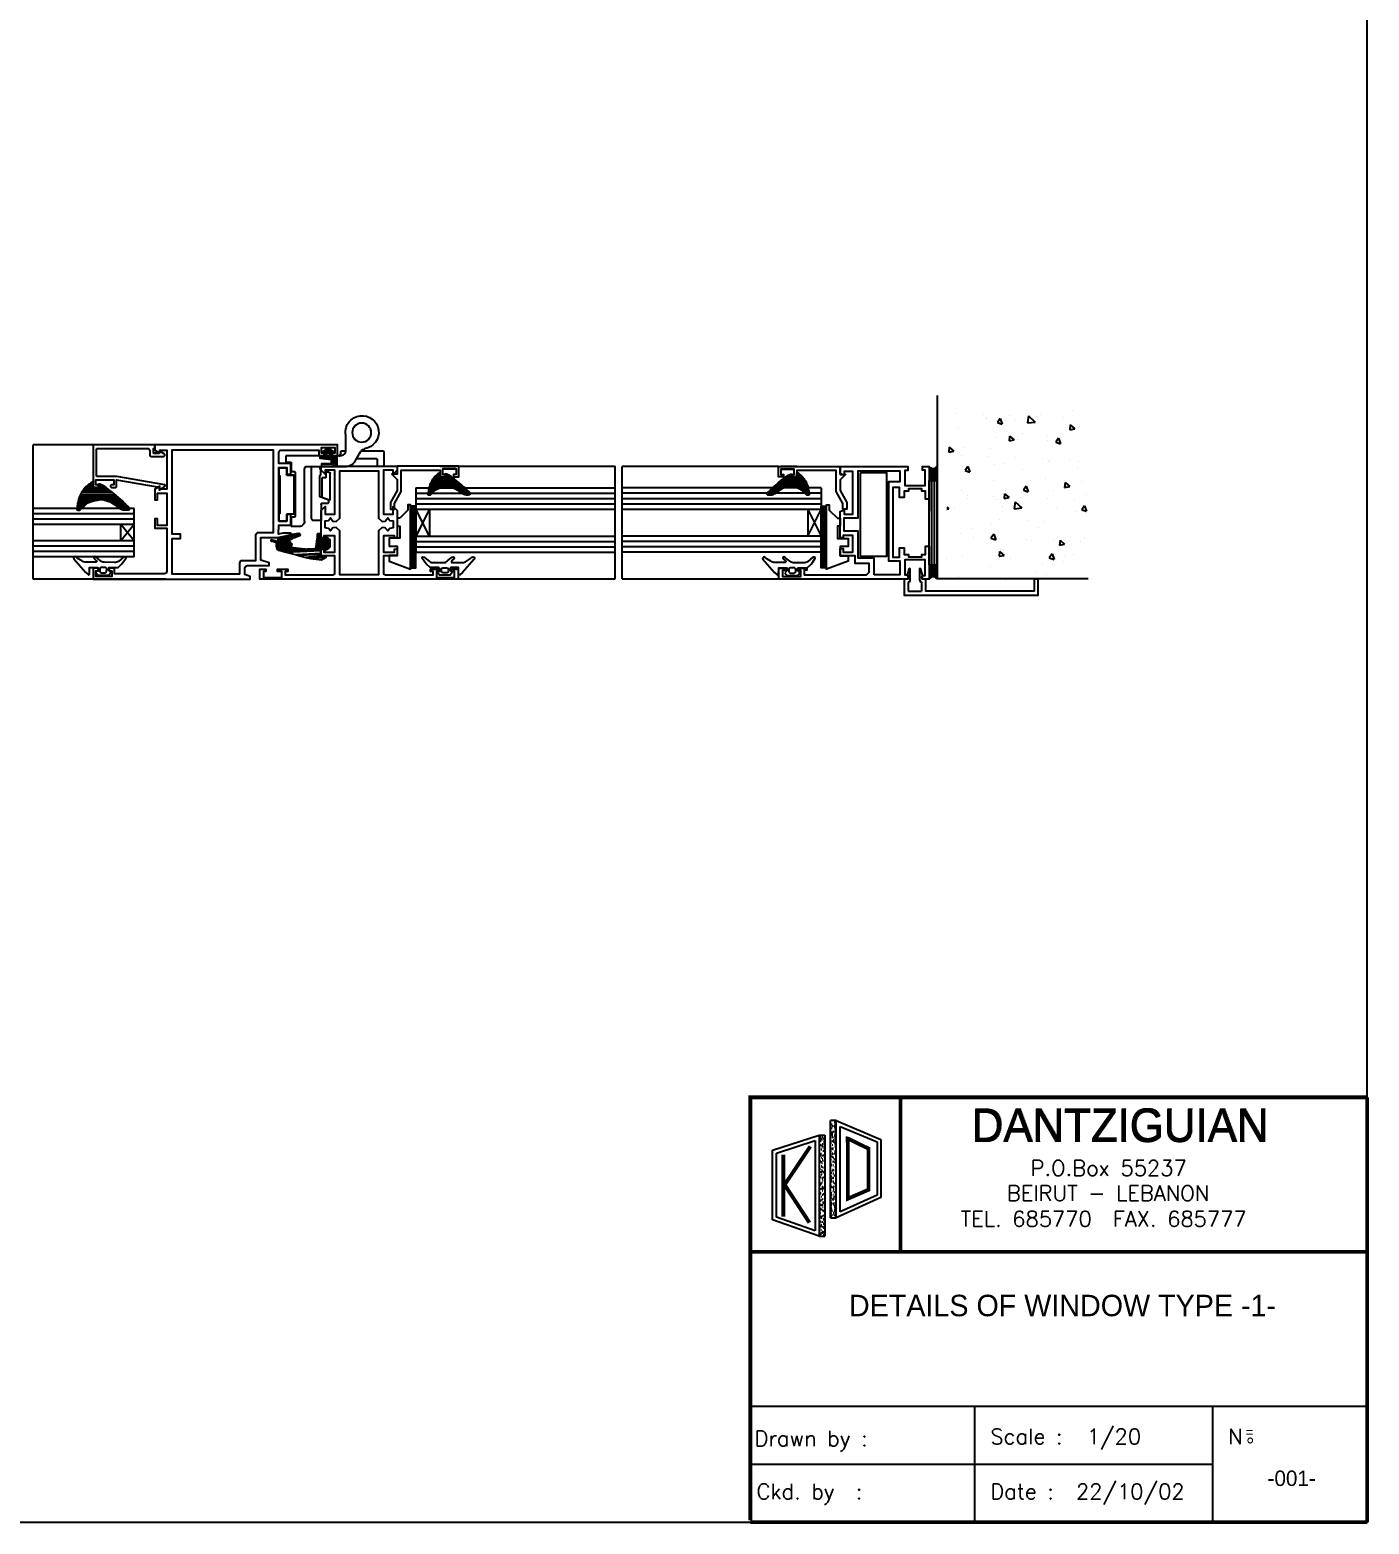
# Model space of a CAD drawing. Header units: millimetres. Extents: x 128.98 to 130.52, y 96.54 to 97.67.
# Drawn here: x 130.018 to 130.517, y 96.54 to 97.097 of the extents above; entities that cross this region are included whole.
import ezdxf
from ezdxf.enums import TextEntityAlignment as Align

# ---------------------------------------------------------------- set-up
doc = ezdxf.new("R2010")
doc.units = ezdxf.units.MM
doc.linetypes.add('CENTER', pattern=[2, 1.25, -0.25, 0.25, -0.25])
for name, color, linetype in [('ACCES', 1, 'Continuous'), ('JOINT', 3, 'Continuous'), ('PARC', 8, 'Continuous'), ('PROFIL', 7, 'Continuous')]:
    doc.layers.add(name, color=color, linetype=linetype)
doc.styles.add('2', font='SCRIPTC.SHX', dxfattribs={"height": 0.2})
doc.styles.add('ROMANS', font='romans')
doc.styles.add('TECHNICLIGHT', font='tel_____.pfb')

# ---------------------------------------------------------------- blocks, each defined once
blk = doc.blocks.new('8081A000')
at = {"layer": 'PROFIL'}
for points in [[(-408.75, 452.91), (-371.75, 452.91), (-371.75, 449.22), (-374.01, 449.22), (-373.96, 450.09), (-373.12, 450.09), (-373.12, 452.32), (-379.93, 452.32), (-379.93, 450.07), (-378.27, 450.07), (-378.27, 449.22), (-382.14, 449.22), (-382.14, 450.07), (-381.13, 450.07), (-381.13, 451.38), (-398.9, 451.38), (-399.64, 450.93), (-399.64, 444.23), (-394.55, 444.23), (-394.55, 441.7), (-395.55, 441.74), (-395.55, 442.87), (-399.64, 442.87), (-399.64, 436.74), (-395.55, 436.74), (-395.55, 437.59), (-394.55, 437.59), (-394.55, 427.35), (-396.05, 425.85), (-396.05, 428.73), (-399.64, 428.73), (-399.64, 412.35), (-396.05, 412.35), (-396.05, 413.85), (-394.55, 412.35), (-394.55, 410.85), (-408.75, 410.85), (-422.95, 410.85), (-422.95, 412.35), (-421.45, 413.85), (-421.45, 412.35), (-417.86, 412.35), (-417.86, 428.73), (-421.45, 428.73), (-421.45, 425.85), (-422.95, 427.35), (-422.95, 437.59), (-421.95, 437.59), (-421.95, 436.74), (-417.86, 436.74), (-417.86, 442.87), (-421.95, 442.87), (-421.95, 441.74), (-422.95, 441.7), (-422.95, 444.23), (-417.86, 444.23), (-417.86, 450.93), (-418.6, 451.38), (-436.37, 451.38), (-436.37, 450.07), (-435.36, 450.07), (-435.36, 449.22), (-439.23, 449.22), (-439.23, 450.07), (-437.57, 450.07), (-437.57, 452.32), (-444.38, 452.32), (-444.38, 450.09), (-443.54, 450.09), (-443.49, 449.22), (-445.75, 449.22), (-445.75, 452.91)], [(-408.75, 451.38), (-401.51, 451.38), (-401.51, 434.93), (-400.17, 433.71), (-398.99, 433.79), (-398.09, 434.99), (-397.32, 434.02), (-396.08, 433.87), (-396.08, 431.26), (-397.32, 431.11), (-398.09, 430.14), (-398.99, 431.34), (-400.17, 431.42), (-401.51, 430.2), (-401.51, 412.56), (-408.75, 412.56), (-415.99, 412.56), (-415.99, 430.2), (-417.33, 431.42), (-418.51, 431.34), (-419.41, 430.14), (-420.18, 431.11), (-421.42, 431.26), (-421.42, 433.87), (-420.18, 434.02), (-419.41, 434.99), (-418.51, 433.79), (-417.33, 433.71), (-415.99, 434.93), (-415.99, 451.38)]]:
    blk.add_lwpolyline(points, close=True, dxfattribs=at)
blk = doc.blocks.new('3043A000')
at = {"layer": 'ACCES', "color": 1}
for p, q in [((-0.94, 1.15), (-0.94, 4.65)), ((0.06, 1.15), (-0.94, 1.15)), ((0.56, -15.35), (0.56, 0.65)), ((4.06, 2.65), (4.06, -16.75)), ((10.47, -6.23), (13.64, -5.11)), ((13.64, -5.11), (13.64, -15.14)), ((10.47, -13.44), (10.47, -6.23)), ((0, -14.5), (-2.4, -14.5)), ((-0.94, -19.35), (-0.94, -15.85)), ((-0.94, -15.85), (0.06, -15.85)), ((11.67, -13.44), (10.47, -13.44)), ((-2.94, -21.66), (-2.94, -19.35)), ((-2.94, -19.35), (-0.94, -19.35)), ((16.85, -21.66), (-2.94, -21.66)), ((5.06, -17.76), (19.7, -17.76)), ((16.85, -21.66), (17.35, -21.66)), ((22.76, -19.51), (24.54, -22.6)), ((19.36, -29.79), (19.36, -23.75))]:
    blk.add_line(p, q, dxfattribs=at)
at = {"layer": 'ACCES', "color": 1, "linetype": 'Continuous'}
blk.add_line((13.17, -5.12), (10.07, -6.23), dxfattribs=at)
at = {"layer": 'ACCES', "color": 1}
blk.add_lwpolyline([(-5.4, 2.75), (-5.4, 0), (-5.1, -0.3), (-5.1, -14.17), (-5.4, -14.5), (-5.4, -17.25), (-2.7, -17.25, -0.000029), (-2.7, -14.8, -0.198894), (-2.61, -14.59, -0.198672), (-2.4, -14.5), (0, -14.5), (0, 0), (-2.4, 0, -0.199128), (-2.61, 0.09, -0.198811), (-2.7, 0.3), (-2.7, 2.75)], format="xyb", close=True, dxfattribs=at)
for points in [[(10.2, -3.56, 0.000007), (10.2, 2.44), (7.59, 2.44, 0.198896), (6.88, 2.15, 0.198944), (6.59, 1.44), (6.59, -17.76)], [(10.2, -3.56, 0.198922), (10.34, -3.91, 0.198905), (10.7, -4.06), (12.66, -4.06, -0.416133), (13.17, -4.56), (13.17, -5.12), (10.07, -6.23, 0.343191), (9.7, -6.72), (9.7, -14.06, 0.43805), (10.15, -14.56), (10.15, -16.5, 0.496105), (10.13, -17.76)], [(16.85, -21.66, -0.284244), (17.6, -23.06, 0.414217), (18.1, -23.56), (19.36, -23.56)], [(23.48, -20.76), (30.65, -20.76, 0.198898), (31.01, -20.61, 0.198869), (31.15, -20.26, 0.000104), (31.15, -17.74, -4.00668)], [(25.23, -23.56), (33.1, -23.56, 0.199013), (33.46, -23.41, 0.198654), (33.6, -23.06, 0.000303), (33.6, -17.74, -1.032832)]]:
    blk.add_lwpolyline(points, format="xyb", dxfattribs=at)
blk.add_lwpolyline([(13.14, -15.64), (11.97, -15.64), (11.97, -13.74)], dxfattribs=at)
blk.add_circle((25.37, -30.34), 3.55, dxfattribs=at)
for centre, radius, start, end in [((1.73, -141169.22), 141173.87, 89.9998663, 90.0010839), ((0.06, 0.65), 0.5, 45.0023, 90), ((0.06, 0.65), 0.5, 359.9975, 45.0023), ((2.06, 2.65), 2, 44.9999, 89.9999), ((2.06, 2.65), 2, 0, 44.9999), ((-2.4, -14.8), 0.299, 134.947, 171.1131), ((-2.4, -14.8), 0.3, 89.9978, 135.0019), ((0.06, -15.35), 0.5, 269.8726, 0), ((0.06, -15.35), 0.5, 270.0005, 315.0005), ((11.67, -13.74), 0.3, 359.9853, 90.0319), ((13.14, -15.14), 0.5, 269.9969, 359.9901), ((5.03, -16.78), 0.976, 178.1625, 271.4239), ((17.35, -23.67), 2.01, 45.1572, 89.9913), ((17.37, -23.65), 1.99, 357.2158, 45.1572), ((19.73, -21.26), 3.5, 29.9164, 90.3809), ((25.52, -30.49), 6.2, 173.5486, 81.6524), ((27.75, -21.04), 3.57, 205.8692, 248.0369)]:
    blk.add_arc(centre, radius, start, end, dxfattribs=at)
blk = doc.blocks.new('2343000')
at = {"color": 3, "linetype": 'Continuous', "const_width": 0.5}
blk.add_lwpolyline([(0, 0), (0, 0)], dxfattribs=at)
at = {"layer": 'JOINT', "color": 3, "linetype": 'Continuous'}
blk.add_3dface([(6.13, 5.7), (4.63, 5.7), (4.63, 7.2), (6.13, 7.2)], dxfattribs=at)
mesh = blk.add_polyface(dxfattribs=at)
corners = [(7.89, 1.82), (3.26, 1.82), (7.89, 1.84), (3.26, 1.84), (2.42, 1.84), (2.03, 1.84), (7.89, 2.82), (3.26, 2.82), (2.7, 2.82), (2.03, 2.82), (3.26, 2.83), (2.7, 2.83), (2.03, 2.83), (4.26, 2.83), (3.26, 3.54), (2.91, 3.54), (2.03, 3.54), (4.26, 3.54), (2.03, 4.35), (4.26, 4.35), (2.03, 4.94), (8.48, 4.94), (2.03, 5.7), (3.95, 5.7), (6.8, 5.7), (8.48, 5.7), (3.95, 6.7), (6.8, 6.7), (3.4, 7.13), (7.36, 7.13), (3.4, 7.41), (7.36, 7.41), (4.23, 8), (6.53, 8)]
mesh.append_faces([[corners[k] for k in face] for face in [(21, 20, 22, 25), (31, 30, 32, 33)]], dxfattribs={"vtx0": -1, "color": 3})
mesh.append_faces([[corners[k] for k in face] for face in [(2, 3, 7, 6), (6, 7, 10, 13), (8, 9, 12, 11), (13, 10, 14, 17), (11, 12, 16, 15), (17, 16, 18, 19), (19, 18, 20, 21), (24, 23, 26, 27), (27, 26, 28, 29), (29, 28, 30, 31)]], dxfattribs={"vtx0": -1, "vtx2": -1, "color": 3})
mesh.append_faces([[corners[k] for k in face] for face in [(14, 15)]], dxfattribs={"vtx1": -1, "color": 3})
mesh.append_faces([[corners[k] for k in face] for face in [(0, 1, 3, 2), (4, 5, 9, 8)]], dxfattribs={"vtx2": -1, "color": 3})
blk = doc.blocks.new('2902000')
at = {"layer": 'JOINT', "color": 3, "linetype": 'Continuous'}
blk.add_3dface([(1.73, -3.49), (1.73, -1.59), (4.23, -1.59), (4.23, -3.49)], dxfattribs=at)
mesh = blk.add_polyface(dxfattribs=at)
corners = [(2.25, 3.71), (-1.91, 3.16), (3.93, 2.61), (-2.98, 2.88), (3.74, 2.33), (-3.43, 2.76), (1.47, 2.21), (-6.31, 2), (1.28, 1.44), (-7.03, 1.81), (1.98, 1.26), (-10.98, 0.77), (1.98, 0.21), (3.51, 0.21), (3.76, 0.21), (-13.18, 0.19), (1.98, -0.55), (3.09, -0.55), (4.47, -0.37), (-13.52, 0.1), (4.58, -0.46), (-0.01, 0.1), (-13.89, 0), (4.7, -0.56), (0, 0), (-0.91, 0), (-14.21, -0.19), (4.93, -0.75), (0.02, -0.19), (-2.61, -0.19), (5.43, -1.15), (0.07, -0.59), (-6.29, -0.59), (-14.44, -0.59), (5.43, -1.15), (0.07, -0.59), (-6.29, -0.59), (-14.44, -0.59), (5.43, -1.47), (0.11, -0.91), (-9.12, -0.91), (-14.56, -0.91), (5.43, -1.53), (0.12, -0.97), (-9.1, -0.97), (-14.59, -0.97), (5.43, -1.95), (0.17, -1.39), (-8.97, -1.39), (-14.65, -1.39), (5.43, -2.46), (0.23, -1.91), (-8.81, -1.91), (-14.65, -1.91), (5.43, -2.71), (0.26, -2.15), (-8.74, -2.15), (-14.6, -2.15), (5.43, -2.84), (0.28, -2.28), (-8.85, -2.28), (-14.57, -2.28), (5.43, -3.3), (0.34, -2.74), (-9.2, -2.74), (-14.65, -2.74), (5.43, -3.62), (0.38, -3.06), (-9.36, -2.89), (-14.91, -2.9), (5.43, -3.67), (0.38, -3.12), (-9.4, -2.94), (-14.38, -2.94), (-14.98, -2.91), (5.43, -3.76), (0.39, -3.2), (-9.46, -3.02), (-14.37, -3.02), (-14.47, -3.02), (-15.23, -3.04), (5.09, -4.04), (0.43, -3.48), (-9.65, -3.3), (-14.33, -3.3), (-14.69, -3.26), (-15.56, -3.14), (5.05, -4.07), (0.43, -3.51), (-9.68, -3.33), (-14.32, -3.33), (-14.72, -3.29), (-15.83, -3.17), (4.98, -4.13), (0.44, -3.57), (-9.72, -3.39), (-14.3, -3.39), (-14.79, -3.35), (-16.49, -3.31), (4.76, -4.3), (0.46, -3.75), (-9.84, -3.57), (-14.23, -3.57), (-15.07, -3.44), (-16.63, -3.48), (4.76, -4.31), (0.46, -3.75), (-9.84, -3.57), (-14.23, -3.57), (-15.07, -3.44), (-16.63, -3.49), (4.68, -4.37), (0.47, -3.81), (-9.73, -3.63), (-14.2, -3.63), (-15.2, -3.48), (-16.62, -3.55), (4.61, -4.43), (0.48, -3.87), (-9.63, -3.69), (-14.18, -3.69), (-15.55, -3.54), (-16.61, -3.61), (4.56, -4.47), (3.09, -4.47), (1.98, -4.47), (0.48, -3.91), (-9.56, -3.73), (-14.16, -3.73), (-15.78, -3.58), (-16.6, -3.65), (4.39, -4.61), (3.2, -4.61), (1.98, -4.61), (0.5, -4.05), (-9.33, -3.87), (-14.08, -3.87), (-16.58, -3.79), (4.18, -4.78), (3.34, -4.78), (1.98, -4.78), (0.52, -4.22), (-9.05, -4.04), (-13.98, -4.04), (3.76, -5.12), (3.51, -5.12), (1.98, -5.12), (0.56, -4.56), (-8.47, -4.38), (-13.6, -4.38), (1.98, -5.23), (0.57, -4.67), (-8.29, -4.49), (-13.48, -4.49), (1.98, -5.31), (0.58, -4.75), (-8.16, -4.57), (-13.28, -4.57), (1.98, -5.46), (0.6, -4.9), (-7.74, -4.72), (-12.88, -4.72), (1.98, -5.67), (0.67, -5.67), (-7.16, -4.93), (-12.04, -4.93), (1.98, -5.78), (0.68, -5.78), (-6.85, -5.05), (-11.48, -5.05), (1.98, -6.01), (0.71, -6.01), (-6.25, -5.27), (-10.79, -5.27), (-5.76, -5.45), (-10.24, -5.45), (-5.64, -5.66), (-9.23, -5.66), (-5.71, -5.75), (-8.8, -5.75), (-5.9, -6.02), (-7.25, -6.02), (-6.22, -6.2)]
mesh.append_faces([[corners[k] for k in face] for face in [(139, 138, 144, 145), (167, 166, 170, 171)]], dxfattribs={"vtx0": -1, "color": 3})
mesh.append_faces([[corners[k] for k in face] for face in [(0, 0, 2, 1), (1, 2, 4, 3), (3, 4, 6, 5), (5, 6, 8, 7), (7, 8, 10, 9), (9, 10, 12, 11), (11, 12, 16, 15), (15, 18, 20, 19), (19, 21, 25, 22), (21, 20, 23, 24), (22, 25, 29, 26), (24, 23, 27, 28), (26, 29, 32, 33), (28, 27, 30, 31), (33, 32, 36, 37), (31, 30, 34, 35), (37, 36, 40, 41), (35, 34, 38, 39), (41, 40, 44, 45), (39, 38, 42, 43), (45, 44, 48, 49), (43, 42, 46, 47), (49, 48, 52, 53), (47, 46, 50, 51), (53, 52, 56, 57), (51, 50, 54, 55), (57, 56, 60, 61), (55, 54, 58, 59), (61, 60, 64, 65), (59, 58, 62, 63), (65, 64, 68, 69), (63, 62, 66, 67), (69, 68, 72, 74), (67, 66, 70, 71), (74, 73, 79, 80), (73, 72, 77, 78), (71, 70, 75, 76), (80, 79, 85, 86), (78, 77, 83, 84), (76, 75, 81, 82), (86, 85, 91, 92), (84, 83, 89, 90), (82, 81, 87, 88), (92, 91, 97, 98), (90, 89, 95, 96), (88, 87, 93, 94), (98, 97, 103, 104), (96, 95, 101, 102), (94, 93, 99, 100), (104, 103, 109, 110), (102, 101, 107, 108), (100, 99, 105, 106), (110, 109, 115, 116), (108, 107, 113, 114), (106, 105, 111, 112), (116, 115, 121, 122), (114, 113, 119, 120), (112, 111, 117, 118), (122, 121, 129, 130), (120, 119, 127, 128), (118, 117, 123, 126), (130, 129, 137, 137), (128, 127, 135, 136), (126, 125, 133, 134), (124, 123, 131, 132), (136, 135, 142, 143), (134, 133, 140, 141), (132, 131, 138, 139), (143, 142, 148, 149), (141, 140, 146, 147), (149, 148, 152, 153), (147, 146, 150, 151), (153, 152, 156, 157), (151, 150, 154, 155), (157, 156, 160, 161), (155, 154, 158, 159), (161, 160, 164, 165), (159, 158, 162, 163), (165, 164, 168, 169), (163, 162, 166, 167), (169, 168, 172, 173), (173, 172, 174, 175), (175, 174, 176, 177), (177, 176, 178, 179), (179, 178, 180, 181), (181, 180, 182, 182)]], dxfattribs={"vtx0": -1, "vtx2": -1, "color": 3})
mesh.append_faces([[corners[k] for k in face] for face in [(16, 17), (125, 124)]], dxfattribs={"vtx1": -1, "color": 3})
mesh.append_faces([[corners[k] for k in face] for face in [(13, 14, 18, 17)]], dxfattribs={"vtx2": -1, "color": 3})
mesh = blk.add_polyface(dxfattribs=at)
corners = [(-9.75, -0.87), (-9.34, -1.56), (-13.6, -1.56), (-9.1, -1.99), (-13.86, -1.99), (-9.08, -2.02), (-13.86, -2.02), (-9.33, -2.35), (-13.9, -2.35), (-9.84, -2.96), (-13.66, -2.96), (-13.42, -2.96), (-9.88, -3.02), (-13.65, -3.02), (-13.39, -3.02), (-10.27, -3.54), (-13.13, -3.54), (-12.78, -3.54), (-10.29, -3.56), (-13.12, -3.56), (-12.93, -3.56), (-12.75, -3.56), (-10.29, -3.59), (-13.1, -3.59), (-12.72, -3.59), (-10.29, -3.74), (-12.54, -3.74), (-9.95, -3.99), (-12.26, -3.99), (-9.88, -4.02), (-12.22, -4.02), (-11.83, -4.02), (-9.8, -4.06), (-12.17, -4.06), (-11.77, -4.06), (-9.05, -4.46), (-11.19, -4.46), (-10.83, -4.46), (-9.02, -4.48), (-11.17, -4.48), (-10.81, -4.48), (-8.41, -4.8), (-10.36, -4.8), (-8.08, -4.92), (-10.2, -4.92), (-9.82, -4.92), (-7.76, -5.03), (-10.04, -5.03), (-9.68, -5.03), (-7.15, -5.25), (-9.41, -5.25), (-8.98, -5.25), (-6.87, -5.35), (-9.28, -5.35), (-8.69, -5.35), (-6.79, -5.38), (-8.61, -5.38), (-8.09, -5.38), (-6.47, -5.49), (-8.28, -5.49), (-7.8, -5.49), (-6.44, -5.5), (-7.78, -5.5), (-6.36, -5.62), (-7.48, -5.62), (-6.38, -5.68), (-7.34, -5.68), (-7.14, -5.74), (-6.41, -5.74), (-6.85, -5.83), (-6.56, -5.83)]
mesh.append_faces([[corners[k] for k in face] for face in [(68, 67, 69, 70)]], dxfattribs={"vtx0": -1, "color": 3})
mesh.append_faces([[corners[k] for k in face] for face in [(0, 0, 2, 1), (1, 2, 4, 3), (3, 4, 6, 5), (5, 6, 8, 7), (7, 8, 10, 9), (9, 11, 14, 12), (11, 10, 13, 13), (12, 14, 16, 15), (15, 17, 21, 18), (17, 16, 19, 20), (18, 21, 24, 22), (20, 19, 23, 23), (22, 24, 26, 25), (25, 26, 28, 27), (27, 28, 30, 29), (29, 31, 34, 32), (31, 30, 33, 33), (32, 34, 36, 35), (35, 37, 40, 38), (37, 36, 39, 39), (38, 40, 42, 41), (41, 42, 44, 43), (43, 45, 48, 46), (45, 44, 47, 47), (46, 48, 50, 49), (49, 51, 54, 52), (51, 50, 53, 53), (52, 54, 56, 55), (55, 57, 60, 58), (57, 56, 59, 59), (58, 60, 62, 61), (61, 62, 64, 63), (63, 64, 66, 65), (65, 66, 67, 68)]], dxfattribs={"vtx0": -1, "vtx2": -1, "color": 3})
blk = doc.blocks.new('2891000')
at = {"layer": 'JOINT'}
for points in [[(-4.81, -0.97), (-4.06, 0), (0, 0), (0.74, -0.97), (0, -1.7), (0.02, -2.63, 0.437315), (0.24, -2.83), (3.49, -2.83), (4.95, -4.19), (5.45, -4.81), (6.5, -6.44), (6.28, -6.81), (5.62, -6.77), (3.64, -5.1, 0.220218), (2.2, -4.72), (-1.73, -4.73, 0.219129), (-3.01, -5.32), (-3.94, -6.06), (-4.82, -6.79, -0.941913), (-5.44, -6.13), (-4.62, -5.47, 0.575211), (-4.73, -4.76), (-8.53, -4.74, 0.163808), (-10.07, -5.25), (-11.61, -6.2), (-12.28, -6.75, -0.908296), (-13.01, -6.01), (-8.64, -1.03), (-7.66, -0.16, -0.490718), (-7.15, -0.26), (-7.11, -2.83), (-4.27, -2.83, 0.400714), (-4.06, -2.63), (-4.06, -1.7), (-4.81, -0.97)], [(-2.71, -0.87), (-1.39, -0.87, -0.351446), (-0.77, -1.37), (-0.75, -2.21, -0.374324), (-1.24, -2.79), (-2.71, -2.81, -0.372254), (-3.3, -2.31), (-3.31, -1.47, -0.421985), (-2.71, -0.87, -0.986857)]]:
    blk.add_lwpolyline(points, format="xyb", dxfattribs=at)
blk = doc.blocks.new('2896000')
at = {"layer": 'JOINT', "color": 3, "linetype": 'Continuous'}
mesh = blk.add_polyface(dxfattribs=at)
corners = [(20.43, 2.83), (19.81, 2.83), (20.76, 2.85), (19.78, 2.85), (2.87, 2.85), (20.77, 2.86), (19.77, 2.86), (2.89, 2.86), (2.82, 2.86), (20.79, 2.87), (19.76, 2.87), (3.13, 2.87), (2.19, 2.87), (20.8, 2.88), (19.75, 2.88), (3.21, 2.88), (1.51, 2.88), (20.83, 2.91), (19.72, 2.91), (3.64, 2.91), (1.47, 2.91), (20.93, 2.99), (19.63, 2.99), (3.89, 2.99), (1.37, 2.99), (20.92, 3.06), (19.56, 3.06), (4.07, 3.06), (1.29, 3.06), (20.91, 3.16), (19.45, 3.16), (4.39, 3.16), (1.3, 3.16), (20.9, 3.27), (19.33, 3.27), (4.58, 3.27), (1.31, 3.27), (20.85, 3.57), (19.01, 3.57), (5.1, 3.57), (1.34, 3.57), (20.85, 3.57), (19.01, 3.57), (5.11, 3.57), (1.34, 3.57), (20.79, 3.91), (18.64, 3.91), (5.58, 3.91), (1.48, 3.91), (20.79, 3.92), (18.64, 3.92), (5.59, 3.92), (1.49, 3.92), (20.75, 4.24), (18.29, 4.24), (6.04, 4.24), (1.86, 4.24), (20.74, 4.3), (18.22, 4.3), (6.13, 4.3), (1.93, 4.3), (20.69, 4.79), (17.7, 4.79), (6.81, 4.79), (2.46, 4.79), (20.62, 5.07), (17.41, 5.07), (7.2, 5.07), (2.75, 5.07), (20.61, 5.11), (17.34, 5.11), (7.26, 5.11), (2.8, 5.11), (20.49, 5.62), (16.52, 5.62), (8.14, 5.62), (3.35, 5.62), (20.49, 5.64), (16.49, 5.64), (8.16, 5.64), (3.36, 5.64), (20.45, 5.82), (15.96, 5.82), (8.48, 5.82), (3.56, 5.82), (20.36, 6.3), (14.57, 6.3), (9.74, 6.3), (4.08, 6.3), (20.34, 6.37), (14.19, 6.37), (9.93, 6.37), (4.16, 6.37), (20.3, 6.56), (13.23, 6.56), (10.66, 6.56), (4.36, 6.56), (20.29, 6.6), (13.07, 6.6), (10.78, 6.6), (4.4, 6.6), (20.28, 6.63), (12.67, 6.63), (10.92, 6.63), (4.44, 6.63), (20.26, 6.71), (11.87, 6.71), (4.52, 6.71), (19.99, 7.55), (5.42, 7.55), (19.74, 8.15), (6.07, 8.15), (19.63, 8.41), (6.4, 8.41), (19.12, 9.34), (7.57, 9.34), (18.59, 10.15), (8.59, 10.15), (18.42, 10.41), (8.94, 10.41), (12.85, 11.19), (15.07, 11.19), (17.74, 11.19), (9.96, 11.19), (12.85, 11.28), (15.07, 11.28), (17.67, 11.28), (10.08, 11.28), (12.85, 11.55), (15.07, 11.55), (17.4, 11.55), (10.43, 11.55), (12.85, 12), (15.07, 12), (16.95, 12), (11.24, 12), (12.85, 12.23), (15.07, 12.23), (16.68, 12.23), (11.66, 12.23), (12.85, 12.36), (15.07, 12.36), (16.54, 12.36), (12.1, 12.36), (12.85, 12.42), (15.07, 12.42), (16.45, 12.42), (12.31, 12.42), (15.07, 12.52), (16.31, 12.52), (12.85, 12.52), (15.07, 12.76), (15.99, 12.76), (15.07, 13.06), (15.53, 13.06), (15.1, 13.15), (15.39, 13.15), (15.16, 13.19), (15.32, 13.19), (15.23, 13.22)]
mesh.append_faces([[corners[k] for k in face] for face in [(2, 3, 6, 5), (4, 4, 8, 7), (5, 6, 10, 9), (7, 8, 12, 11), (9, 10, 14, 13), (11, 12, 16, 15), (13, 14, 18, 17), (15, 16, 20, 19), (17, 18, 22, 21), (19, 20, 24, 23), (21, 22, 26, 25), (23, 24, 28, 27), (25, 26, 30, 29), (27, 28, 32, 31), (29, 30, 34, 33), (31, 32, 36, 35), (33, 34, 38, 37), (35, 36, 40, 39), (37, 38, 42, 41), (39, 40, 44, 43), (41, 42, 46, 45), (43, 44, 48, 47), (45, 46, 50, 49), (47, 48, 52, 51), (49, 50, 54, 53), (51, 52, 56, 55), (53, 54, 58, 57), (55, 56, 60, 59), (57, 58, 62, 61), (59, 60, 64, 63), (61, 62, 66, 65), (63, 64, 68, 67), (65, 66, 70, 69), (67, 68, 72, 71), (69, 70, 74, 73), (71, 72, 76, 75), (73, 74, 78, 77), (75, 76, 80, 79), (77, 78, 82, 81), (79, 80, 84, 83), (81, 82, 86, 85), (83, 84, 88, 87), (85, 86, 90, 89), (87, 88, 92, 91), (89, 90, 94, 93), (91, 92, 96, 95), (93, 94, 98, 97), (95, 96, 100, 99), (97, 98, 102, 101), (99, 100, 104, 103), (101, 102, 106, 105), (103, 104, 107, 106), (105, 107, 109, 108), (108, 109, 111, 110), (110, 111, 113, 112), (112, 113, 115, 114), (114, 115, 117, 116), (116, 117, 119, 118), (118, 119, 123, 122), (122, 121, 125, 126), (120, 123, 127, 124), (126, 125, 129, 130), (124, 127, 131, 128), (130, 129, 133, 134), (128, 131, 135, 132), (134, 133, 137, 138), (132, 135, 139, 136), (138, 137, 141, 142), (136, 139, 143, 140), (142, 141, 145, 146), (140, 143, 147, 144), (146, 145, 148, 149), (144, 147, 150, 150), (149, 148, 151, 152), (152, 151, 153, 154), (154, 153, 155, 156), (156, 155, 157, 158), (158, 157, 159, 159)]], dxfattribs={"vtx0": -1, "vtx2": -1, "color": 3})
mesh.append_faces([[corners[k] for k in face] for face in [(121, 120)]], dxfattribs={"vtx1": -1, "color": 3})
mesh.append_faces([[corners[k] for k in face] for face in [(0, 1, 3, 2)]], dxfattribs={"vtx2": -1, "color": 3})
blk = doc.blocks.new('2273000')
at = {"layer": 'PARC'}
blk.add_lwpolyline([(8.94, 24.69), (6.84, 24.69), (8.94, 24.69), (8.94, 26.39), (8.44, 26.39), (8.44, 27.69), (31.15, 27.69), (31.44, 27.4), (31.44, 12.09), (31.15, 11.79), (29.55, 11.79), (29.27, 12.29), (29.55, 12.79), (30.44, 12.79), (30.44, 14.69), (23.74, 14.69), (23.74, 12.79), (24.63, 12.79), (24.92, 12.29), (24.63, 11.79), (23.04, 11.79), (22.74, 12.09), (22.74, 14.69), (6.84, 11.99), (6.86, 11), (6.67, 10.94), (5.06, 11.98), (4.57, 12.39), (4.7, 12.85), (22.64, 15.89), (29.85, 15.89), (30.14, 16.19), (30.14, 26.1), (29.85, 26.39), (10.83, 26.39), (10.24, 25.81), (10.24, 23.69), (9.95, 23.39), (5.02, 23.39), (4.7, 23.75), (4.75, 24.15), (5, 24.33), (6.44, 25.27), (6.84, 24.69)], dxfattribs=at)
blk = doc.blocks.new('8070000')
at = {"layer": 'PROFIL'}
for points in [[(44.7, -21), (44.7, -18.5), (41.7, -18.5), (41.7, -38.5), (44.7, -38.5), (44.7, -36), (46.2, -36), (46.2, -40), (41.7, -40), (41.7, -44, 0.414214), (42.7, -45), (56.7, -45), (56.7, -42.8), (58.7, -42.8), (58.7, -43.8), (57.7, -43.8), (57.7, -45.9), (62.7, -45.9), (62.7, -43.8), (61.7, -43.8), (61.7, -42.8), (63.7, -42.8), (63.7, -46.9), (-4.5, -46.9), (-4.5, -45), (-2.6, -43.9), (-2.6, -45), (0, -45), (0, -30.4), (-2.6, -30.4), (-2.6, -31.5), (-4.5, -30.4), (-4.5, -26.4), (-3.5, -26.4), (-3.5, -28.9), (0, -28.9), (0, -16.9), (-3.5, -16.9), (-3.5, -19.4), (-4.5, -19.4), (-4.5, -15.9), (0, -15.9), (0, 0.17, 0.414214), (-1, 1.17), (-19.5, 1.17), (-19.5, -1), (-21.5, -1), (-21.5, 0), (-20.5, 0), (-20.5, 2.1), (-26.5, 2.1), (-26.5, 0), (-25.5, 0), (-25.5, -1), (-27.5, -1), (-27.5, 3.1), (31.1, 3.1), (31.1, 2.1), (29.1, 1.38), (29.1, -0.93, 0.414214), (30.1, -1.93), (38.1, -1.93), (38.1, -2.93), (35.1, -3.88), (35.1, -12.38), (41.3, -12.38), (46.2, -13.33), (46.2, -14), (43.26, -14), (41.69, -13.62), (41.7, -17), (46.2, -17), (46.2, -21)], [(28.2, -3.83), (33.2, -3.83), (33.2, -13.28, 0.414214), (34.2, -14.28), (39.8, -14.28), (39.8, -45), (1.9, -45), (1.9, -13.73), (4.9, -13.73), (4.9, -11.83), (1.9, -11.83), (1.9, 1.17), (27.2, 1.17), (27.2, -2.83, 0.414214)]]:
    blk.add_lwpolyline(points, format="xyb", close=True, dxfattribs=at)
blk = doc.blocks.new('2647000')
at = {"layer": 'ACCES'}
for p, q in [((-40.82, 7.59), (-40.82, -15.41)), ((-40.32, 7.59), (-40.32, -15.41)), ((-39.82, 7.59), (-39.82, -15.41))]:
    blk.add_line(p, q, dxfattribs=at)
blk.add_lwpolyline([(-39.32, 7.59), (-41.32, 7.59), (-41.32, -15.41), (-39.32, -15.41)], dxfattribs=at)
blk.add_lwpolyline([(-35.32, -10.91), (-34.32, -10.91), (-34.32, -7.91), (-35.32, -7.91), (-35.32, -3.41), (-31.32, -3.41), (-31.32, -0.41), (-34.32, -0.41), (-34.32, 3.09), (-31.32, 3.09), (-31.32, 5.09), (-39.32, 8.09), (-39.32, -15.91), (-38.32, -15.91), (-38.32, -13.91)], close=True, dxfattribs=at)
blk = doc.blocks.new('2271000')
at = {"layer": 'PARC'}
blk.add_line((3.258, 0.859), (3.858, 0.859), dxfattribs=at)
blk.add_lwpolyline([(3.858, 0.959), (3.858, 1.163), (3.758, 1.163), (3.758, 1.249), (3.951, 1.249), (3.951, 0.859), (1.651, 0.859), (1.651, 1.159), (1.451, 1.159), (1.651, 1.359), (1.651, 1.759), (1.401, 2.209), (1.401, 2.459), (1.551, 2.459), (1.551, 2.248), (1.801, 1.798), (1.801, 1.009), (3.258, 1.009), (3.258, 1.249), (3.458, 1.249), (3.458, 1.163), (3.358, 1.163), (3.358, 0.959), (3.858, 0.959), (3.358, 0.959)], dxfattribs=at)
blk = doc.blocks.new('AR')
for p, q in [((-9.84, 20.2), (-9.84, 17.7)), ((-8.09, 20.2), (-9.84, 20.2)), ((-8.09, 20.2), (-8.09, 20.07)), ((-7.84, 19.82), (-5.64, 19.82)), ((-6.99, 20.39), (-5.65, 19.97)), ((-8.09, 17.7), (-9.84, 17.7)), ((-8.09, 17.7), (-8.09, 17.82)), ((-7.84, 18.07), (-5.64, 18.07)), ((-6.99, 17.51), (-5.65, 17.93))]:
    blk.add_line(p, q)
blk.add_lwpolyline([(-6.99, 20.39, -0.480341), (-7.59, 20.37), (-7.59, 20.95), (-10.59, 20.95), (-10.59, -4.05), (-7.59, -4.05), (-7.59, -3.3), (-9.84, -3.3), (-9.84, 16.95), (-7.59, 16.95), (-7.59, 17.53, -0.480341), (-6.99, 17.51)], format="xyb")
for centre, radius, start, end in [((-7.84, 20.07), 0.25, 180, 270), ((-5.69, 19.88), 0.1, 0, 71.5651), ((-5.64, 19.87), 0.05, 270, 0), ((-7.84, 17.82), 0.25, 90, 180), ((-5.69, 18.02), 0.1, 288.4349, 0), ((-5.64, 18.02), 0.05, 0, 90)]:
    blk.add_arc(centre, radius, start, end)
blk = doc.blocks.new('*X22')
at = {"color": 0}
for p, q in [((384.88, -1135.36), (384.88, -1135.36)), ((388.87, -1136.15), (390.97, -1135.34)), ((388.87, -1136.15), (390.36, -1137.15)), ((390.36, -1137.16), (390.97, -1135.34)), ((391.25, -1135.76), (391.25, -1135.76)), ((400.89, -1136.03), (400.89, -1136.03)), ((353.43, -1140.74), (353.43, -1140.74)), ((358.75, -1141.47), (360.2, -1139.74)), ((358.75, -1141.47), (360.54, -1141.62)), ((359.17, -1138.03), (359.17, -1138.03)), ((360.54, -1141.62), (360.2, -1139.74)), ((371.47, -1141.88), (371.47, -1141.88)), ((372.38, -1138.24), (372.38, -1138.24)), ((375.19, -1138.71), (375.19, -1138.71)), ((379.89, -1137.25), (379.89, -1137.25)), ((380.27, -1143.35), (381.72, -1141.63)), ((382.06, -1143.51), (381.71, -1141.63)), ((386.62, -1139.96), (386.62, -1139.96)), ((391.2, -1139.39), (391.2, -1139.39)), ((402.2, -1137.71), (402.2, -1137.71)), ((407.22, -1140.06), (407.22, -1140.06)), ((356.06, -1143.99), (356.06, -1143.99)), ((363.66, -1145.82), (365.76, -1145.02)), ((363.66, -1145.82), (365.16, -1146.83)), ((365.15, -1146.83), (365.76, -1145.02)), ((380.27, -1143.35), (382.06, -1143.51)), ((383.36, -1147.59), (383.36, -1147.59)), ((389.88, -1146.57), (389.88, -1146.57)), ((401.79, -1145.23), (403.23, -1143.51)), ((401.79, -1145.23), (403.58, -1145.39)), ((401.84, -1147.7), (401.84, -1147.7)), ((402.3, -1145.1), (402.3, -1145.1)), ((403.58, -1145.39), (403.23, -1143.51)), ((406.78, -1148.23), (408.88, -1147.42)), ((407.37, -1143.56), (407.37, -1143.56)), ((408.27, -1149.23), (408.88, -1147.42)), ((409.81, -1144.11), (409.81, -1144.11)), ((354.89, -1152.57), (354.89, -1152.57)), ((362.89, -1149.93), (362.89, -1149.93)), ((364.48, -1150.08), (364.48, -1150.08)), ((371.1, -1151.87), (371.1, -1151.87)), ((371.99, -1149.09), (371.99, -1149.09)), ((372.38, -1149.57), (372.38, -1149.57)), ((378.91, -1150.61), (378.91, -1150.61)), ((386.25, -1149.94), (386.25, -1149.94)), ((394.92, -1151.28), (394.92, -1151.28)), ((397.07, -1153.15), (397.07, -1153.15)), ((406.78, -1148.23), (408.27, -1149.23)), ((410.94, -1151.96), (410.94, -1151.96)), ((414.56, -1150.15), (414.56, -1150.15)), ((355.37, -1157), (357.71, -1154.57)), ((355.37, -1157), (358.04, -1157.41)), ((355.7, -1153.98), (355.7, -1153.98)), ((358.04, -1157.41), (357.71, -1154.57)), ((379.57, -1156.16), (379.57, -1156.16)), ((381.57, -1157.9), (383.67, -1157.1)), ((381.57, -1157.9), (383.06, -1158.91)), ((383.06, -1158.91), (383.67, -1157.1)), ((394.41, -1156.93), (394.41, -1156.93)), ((401.47, -1157.68), (401.47, -1157.68)), ((401.92, -1155.94), (401.92, -1155.94)), ((413.28, -1154.44), (413.28, -1154.44)), ((355.33, -1163.96), (355.33, -1163.96)), ((356.59, -1161.91), (356.59, -1161.91)), ((362.07, -1159.16), (362.07, -1159.16)), ((362.91, -1164.03), (364.36, -1162.31)), ((362.91, -1164.03), (364.71, -1164.19)), ((364.1, -1160.92), (364.1, -1160.92)), ((364.71, -1164.19), (364.36, -1162.31)), ((370.74, -1161.85), (370.74, -1161.85)), ((375.46, -1159.42), (375.46, -1159.42)), ((384.43, -1165.91), (385.88, -1164.19)), ((386.22, -1166.07), (385.88, -1164.19)), ((385.89, -1159.93), (385.89, -1159.93)), ((387.39, -1161.97), (389.73, -1159.53)), ((387.39, -1161.97), (390.06, -1162.38)), ((390.06, -1162.38), (389.73, -1159.53)), ((408.52, -1163.65), (408.52, -1163.65)), ((356.36, -1167.58), (358.46, -1166.77)), ((356.36, -1167.58), (357.86, -1168.59)), ((357.05, -1165.26), (357.05, -1165.26)), ((357.86, -1168.59), (358.46, -1166.77)), ((363.38, -1169.29), (363.38, -1169.29)), ((373.07, -1165.94), (373.07, -1165.94)), ((373.53, -1169.66), (373.53, -1169.66)), ((379.39, -1169.97), (379.39, -1169.97)), ((384.43, -1165.91), (386.23, -1166.07)), ((385.52, -1169.92), (385.52, -1169.92)), ((386.52, -1168.76), (386.52, -1168.76)), ((389.08, -1166.61), (389.08, -1166.61)), ((391.03, -1166.66), (391.03, -1166.66)), ((394.03, -1167.77), (394.03, -1167.77)), ((399.48, -1169.98), (401.58, -1169.18)), ((399.48, -1169.98), (400.97, -1170.99)), ((400.97, -1170.99), (401.58, -1169.18)), ((401.11, -1167.67), (401.11, -1167.67)), ((405.1, -1167.29), (405.1, -1167.29)), ((405.39, -1166.28), (405.39, -1166.28)), ((405.95, -1167.8), (407.4, -1166.07)), ((405.95, -1167.8), (407.74, -1167.95)), ((407.74, -1167.95), (407.4, -1166.07)), ((416.51, -1165.56), (416.51, -1165.56)), ((354.97, -1173.95), (354.97, -1173.95)), ((356.04, -1172.66), (356.04, -1172.66)), ((356.21, -1172.75), (356.21, -1172.75)), ((367.57, -1171.26), (367.57, -1171.26)), ((370.37, -1171.84), (370.37, -1171.84)), ((395.41, -1170.64), (395.41, -1170.64)), ((411.42, -1171.32), (411.42, -1171.32)), ((416.14, -1175.54), (416.14, -1175.54)), ((416.45, -1175.61), (416.45, -1175.61)), ((367.1, -1181.19), (367.1, -1181.19)), ((374.27, -1179.66), (376.37, -1178.85)), ((374.27, -1179.66), (375.76, -1180.66)), ((375.76, -1180.66), (376.37, -1178.85)), ((378.63, -1180.59), (378.63, -1180.59)), ((385.16, -1179.91), (385.16, -1179.91)), ((386.14, -1179.6), (386.14, -1179.6)), ((397.5, -1178.11), (397.5, -1178.11)), ((400.74, -1177.66), (400.74, -1177.66)), ((354.6, -1183.94), (354.6, -1183.94)), ((359.68, -1183.09), (359.68, -1183.09)), ((367.08, -1186.6), (368.52, -1184.87)), ((367.08, -1186.6), (368.87, -1186.75)), ((368.87, -1186.75), (368.52, -1184.87)), ((370.01, -1181.83), (370.01, -1181.83)), ((383.11, -1181.86), (383.11, -1181.86)), ((389.45, -1187.46), (390.04, -1186.76)), ((389.79, -1184.56), (389.79, -1184.56)), ((390.17, -1187.46), (390.04, -1186.76)), ((399.13, -1182.54), (399.13, -1182.54)), ((407.28, -1181.55), (407.28, -1181.55)), ((415.14, -1183.22), (415.14, -1183.22)), ((415.78, -1185.53), (415.78, -1185.53)), ((416.06, -1186.46), (416.06, -1186.46)), ((408.55, -1187.45), (408.55, -1187.45))]:
    blk.add_line(p, q, dxfattribs=at)
blk = doc.blocks.new('2562000')
blk.add_lwpolyline([(-10, -31), (-10, 0), (0, 0), (0, -31)], close=True)
blk = doc.blocks.new('8050000')
at = {"layer": 'PROFIL'}
blk.add_lwpolyline([(-14.21, 37.9), (-12.47, 37.9), (-12.47, 38.75), (-13.49, 38.75), (-13.49, 40.47), (9.85, 40.47), (10.85, 39.47), (10.85, 36.26), (5.61, 36.26), (5.61, 33.32), (-0.06, 33.32), (-0.06, 30.65), (1.07, 30.65), (1.07, 31.95), (4.76, 31.95), (4.76, 25.82), (1.09, 25.82), (1.09, 26.68), (-0.06, 26.68), (-0.06, 16.82), (1.44, 16.18), (1.44, 17.82), (4.76, 17.82), (4.76, 1.87), (1.44, 1.87), (1.44, 3.41), (-0.06, 2.6), (-0.06, 0), (25.16, 0), (25.16, 1.53), (24.14, 1.53), (24.14, 7.15), (31.62, 7.15), (31.62, 1.36), (30.72, 1.36), (30.72, 0), (33.14, 0), (33.14, 12.26), (31.79, 12.26), (31.79, 9.19), (30.43, 9.19), (30.43, 8.34), (25.5, 8.34), (25.5, 9.19), (23.8, 9.19), (23.8, 11.58), (22.09, 11.58), (22.09, 7.83), (19.58, 7.83), (19.58, 33.83), (22.09, 33.83), (22.09, 30.42), (23.8, 30.42), (23.8, 32.81), (25.5, 32.81), (25.5, 33.66), (30.43, 33.66), (30.43, 32.81), (31.79, 32.81), (31.79, 29.74), (33.14, 29.74), (33.14, 42), (30.72, 42), (30.72, 40.64), (31.62, 40.64), (31.62, 34.85), (24.14, 34.85), (24.14, 40.47), (25.16, 40.47), (25.16, 42), (-22.86, 42), (-22.86, 37.9), (-19.96, 37.9), (-19.96, 38.78), (-21.5, 38.78), (-21.5, 41), (-14.68, 41), (-14.68, 38.75), (-15.82, 38.75), (-15.82, 37.9), (-13.49, 37.9)], dxfattribs=at)
blk.add_lwpolyline([(12.6, 40.47), (12.6, 34.17), (6.64, 34.17), (6.64, 24.12), (1.47, 24.12), (1.47, 19.18), (6.64, 19.18), (6.64, 1.7), (22.26, 1.7), (22.26, 5.79), (18.04, 5.79), (18.04, 35.19), (22.26, 35.19), (22.26, 40.47)], close=True, dxfattribs=at)
blk.add_blockref('2562000', (17.39, 33.43))
blk = doc.blocks.new('A$C2DF10163')
h = blk.add_hatch()
h.set_pattern_fill('AR-SAND', color=256, scale=0.4, style=0)
h.set_pattern_definition([(37.5, (7544.12935, 4593.9378), (-0.025197343, 0.770729508), [0, -0.608, 0, -0.68, 0, -0.65]), (7.5, (7544.1293, 4593.9378), (0.70791068, 1.12885843), [0, -0.328, 0, -0.548, 0, -0.21]), (327.5, (7543.63735, 4593.9378), (1.245656745, 0.00226362), [0, -0.2, 0, -0.72, 0, -0.94]), (317.5, (7543.6373, 4593.9378), (1.20245064, 0.35107023), [0, -0.1, 0, -0.472, 0, -0.54])])
h.paths.add_polyline_path([(669.907, 57.109), (670.987, 57.109), (670.987, 75.23), (669.907, 75.23)])
h.paths.add_polyline_path([(668.878, 72.499), (667.798, 72.499), (667.798, 53.677), (668.878, 53.677)])
for p, q in [((689.794, 210.442), (689.794, 176.485)), ((546.387, 201.201), (521.237, 201.201)), ((600.596, 197.23), (629.762, 197.23)), ((660.195, 197.201), (631.03, 197.201)), ((688.294, 197.116), (688.294, 188.861)), ((592.603, 193.211), (629.762, 193.211)), ((592.603, 193.211), (592.603, 181.211)), ((668.189, 193.182), (631.03, 193.182)), ((668.189, 193.182), (668.189, 181.182)), ((688.294, 178.864), (688.294, 194.553)), ((688.294, 194.553), (689.794, 194.553)), ((688.794, 178.864), (688.794, 194.553)), ((689.294, 178.864), (689.294, 194.553)), ((689.794, 176.23), (689.794, 194.553)), ((592.603, 192.211), (629.762, 192.211)), ((592.603, 191.211), (629.762, 191.211)), ((592.603, 190.211), (629.762, 190.211)), ((668.189, 192.182), (631.03, 192.182)), ((668.189, 191.182), (631.03, 191.182)), ((668.189, 190.182), (631.03, 190.182)), ((540.082, 189.344), (521.237, 189.344)), ((540.082, 188.344), (521.237, 188.344)), ((540.082, 187.344), (521.237, 187.344)), ((540.082, 180.344), (540.082, 189.344)), ((592.603, 189.211), (629.762, 189.211)), ((595.103, 189.211), (592.603, 184.211)), ((595.103, 184.211), (592.603, 189.211)), ((595.103, 189.211), (595.103, 184.211)), ((668.189, 189.182), (631.03, 189.182)), ((665.689, 184.182), (668.189, 189.182)), ((665.689, 189.182), (668.189, 184.182)), ((665.689, 189.182), (665.689, 184.182)), ((540.082, 186.344), (521.237, 186.344)), ((540.082, 183.344), (537.582, 186.344)), ((540.082, 186.344), (537.582, 183.344)), ((537.582, 183.344), (537.582, 186.344)), ((592.603, 184.211), (629.762, 184.211)), ((668.189, 184.182), (631.03, 184.182)), ((540.082, 183.344), (521.237, 183.344)), ((540.082, 182.344), (521.237, 182.344)), ((540.082, 181.344), (521.237, 181.344)), ((592.603, 183.211), (629.762, 183.211)), ((592.603, 182.211), (629.762, 182.211)), ((592.603, 181.211), (629.762, 181.211)), ((668.189, 183.182), (631.03, 183.182)), ((668.189, 182.182), (631.03, 182.182)), ((668.189, 181.182), (631.03, 181.182)), ((540.082, 180.344), (521.237, 180.344)), ((688.294, 178.864), (689.794, 178.864)), ((688.294, 178.864), (689.794, 178.864)), ((546, 176.201), (521.237, 176.201)), ((600.496, 176.23), (629.762, 176.23)), ((660.295, 176.201), (631.03, 176.201)), ((717.948, 176.23), (689.794, 176.23)), ((669.907, 57.109), (669.907, 75.23)), ((670.987, 75.23), (669.907, 75.23)), ((670.987, 57.109), (670.987, 75.23)), ((670.987, 75.23), (679.328, 71.738)), ((659.12, 69.711), (667.798, 72.499)), ((667.798, 72.499), (667.798, 53.677)), ((667.798, 72.499), (668.878, 72.499)), ((668.878, 72.499), (668.878, 53.677)), ((671.707, 58.223), (671.707, 74.148)), ((671.707, 74.148), (678.608, 71.259)), ((659.12, 56.702), (659.12, 69.711)), ((659.84, 69.186), (667.078, 71.511)), ((667.078, 71.511), (667.078, 54.691)), ((678.608, 71.259), (678.608, 61.335)), ((679.328, 71.738), (679.328, 60.87)), ((659.84, 57.214), (659.84, 69.186)), ((678.608, 61.335), (671.707, 58.223)), ((679.328, 60.87), (670.987, 57.109)), ((667.798, 53.677), (659.12, 56.702)), ((667.078, 54.691), (659.84, 57.214)), ((669.907, 57.109), (670.987, 57.109)), ((667.798, 53.677), (668.878, 53.677))]:
    blk.add_line(p, q)
at = {"linetype": 'CENTER'}
for p, q in [((521.237, 176.201), (521.237, 201.201)), ((629.762, 176.23), (629.762, 197.23)), ((631.03, 176.23), (631.03, 197.201))]:
    blk.add_line(p, q, dxfattribs=at)
blk.add_lwpolyline([(0, 0.36), (770, 0.36), (770, 565.36), (0, 565.36)], close=True)
at = {"color": 3, "linetype": 'Continuous', "const_width": 0.25}
blk.add_lwpolyline([(566.198, 174.973), (566.198, 174.973)], dxfattribs=at)
at = {"const_width": 0.72}
for points in [[(654.976, 0.727), (654.976, 79.927)], [(654.976, 79.56), (770, 79.56)], [(682.967, 50.76), (682.967, 79.56)], [(770, 0.36), (770, 79.56)], [(666.152, 70.418), (661.354, 63.269), (665.984, 56.205)], [(661.102, 68.904), (661.102, 57.298)], [(654.976, 50.76), (770, 50.76)], [(654.976, 0.36), (770, 0.36)]]:
    blk.add_lwpolyline(points, dxfattribs=at)
at = {"const_width": 0.72, "flags": 128}
blk.add_lwpolyline([(673.284, 71.844), (673.13, 71.877), (673.137, 60.662), (677.009, 62.344), (677.009, 69.997), (673.203, 71.88)], dxfattribs=at)
for points in [[(654.976, 21.96), (770, 21.96)], [(696.804, 0.36), (696.804, 21.96)], [(741.2, 0.36), (741.2, 21.96)], [(654.976, 11.16), (741.2, 11.16)]]:
    blk.add_lwpolyline(points)
for centre, start, end in [((689.041, 197.723), 215.58023, 325.06208), ((689.041, 197.428), 215.58023, 327.16613), ((689.041, 197.106), 215.58023, 325.06208), ((689.041, 196.783), 215.58023, 325.06208), ((689.041, 196.485), 215.58023, 325.06208), ((689.041, 196.19), 215.58023, 325.06208), ((689.041, 195.868), 215.58023, 325.06208), ((689.041, 195.545), 215.58023, 325.06208), ((689.041, 177.872), 34.93792, 144.41977), ((689.041, 177.55), 34.93792, 144.41977), ((689.041, 177.227), 34.93792, 144.41977), ((689.041, 176.932), 34.93792, 144.41977), ((689.041, 176.634), 34.93792, 144.41977), ((689.041, 176.312), 34.93792, 144.41977), ((689.041, 175.989), 32.83387, 144.41977), ((689.041, 175.694), 34.93792, 144.41977)]:
    blk.add_arc(centre, 0.919, start, end)
for name, p, xscale, yscale, zscale, rotation in [('3043A000', (569.799, 188.323), -0.5, 0.5, 0.5, 180), ('*X22', (1285.334, 384.314), 0.5, 0.5, 0.5, 270), ('8070000', (546.15, 177.752), -0.5, 0.5, 0.5, 180), ('8081A000', (377.623, 402.657), 0.5, 0.5, 0.5, 180), ('2271000', (580.84, 201.524), -5, 5, 5, 180), ('2271000', (679.951, 201.495), 5, 5, 5, 180), ('8050000', (671.726, 197.201), -0.5, 0.5, 0.5, 180), ('2647000', (571.942, 182.106), 0.5, 0.5, 0.5, 180), ('2647000', (688.849, 182.077), -0.5, 0.5, 0.5, 180), ('2902000', (573.868, 181.607), -0.5, 0.5, 0.5, 180), ('2891000', (535.299, 176.951), -0.5, 0.5, 0.5, 180), ('2891000', (596.974, 176.913), 0.5, 0.5, 0.5, 180), ('2891000', (663.817, 176.884), -0.5, 0.5, 0.5, 180)]:
    blk.add_blockref(name, p, dxfattribs=dict(xscale=xscale, yscale=yscale, zscale=zscale, rotation=rotation))
for name, p, xscale, yscale, zscale in [('2273000', (548.121, 187.353), -0.5, 0.5, 0.5), ('2343000', (578.924, 196.292), -0.5, 0.5, 0.5), ('2896000', (603.211, 190.781), -0.4000000000000909, 0.3999999999996362, 0.4), ('2896000', (657.58, 190.751), 0.4000000000000909, 0.3999999999996362, 0.4), ('2896000', (539.814, 187.655), -0.5, 0.5, 0.5)]:
    blk.add_blockref(name, p, dxfattribs=dict(xscale=xscale, yscale=yscale, zscale=zscale))
at = {"rotation": 90}
blk.add_blockref('AR', (704.61, 183.786), dxfattribs=at)
for s, height, style, p in [('DANTZIGUIAN', 6.10675, 'TECHNICLIGHT', (696.18, 71.283)), ('DANTZIGUIAN', 6.10675, 'TECHNICLIGHT', (696.18, 71.219)), ('DANTZIGUIAN', 6.10675, 'TECHNICLIGHT', (696.228, 71.41)), ('DANTZIGUIAN', 6.10675, 'TECHNICLIGHT', (696.228, 71.346)), ('DANTZIGUIAN', 6.10675, 'TECHNICLIGHT', (696.26, 71.283)), ('DANTZIGUIAN', 6.10675, 'TECHNICLIGHT', (696.26, 71.283)), ('DANTZIGUIAN', 6.10675, 'TECHNICLIGHT', (696.26, 71.219)), ('DANTZIGUIAN', 6.10675, 'TECHNICLIGHT', (696.26, 71.219)), ('DANTZIGUIAN', 6.10675, 'TECHNICLIGHT', (696.308, 71.41)), ('DANTZIGUIAN', 6.10675, 'TECHNICLIGHT', (696.308, 71.41)), ('DANTZIGUIAN', 6.10675, 'TECHNICLIGHT', (696.308, 71.346)), ('DANTZIGUIAN', 6.10675, 'TECHNICLIGHT', (696.308, 71.346)), ('DANTZIGUIAN', 6.10675, 'TECHNICLIGHT', (696.34, 71.283)), ('DANTZIGUIAN', 6.10675, 'TECHNICLIGHT', (696.34, 71.219)), ('DANTZIGUIAN', 6.10675, 'TECHNICLIGHT', (696.387, 71.41)), ('DANTZIGUIAN', 6.10675, 'TECHNICLIGHT', (696.387, 71.346)), ('P.O.Box 55237', 2.88, 'ROMANS', (707.211, 64.946)), ('BEIRUT - LEBANON', 2.88, 'ROMANS', (702.811, 60.257)), ('TEL. 685770  FAX. 685777', 2.88, 'ROMANS', (694.188, 55.457)), ('Drawn by :', 2.88, 'ROMANS', (655.737, 14.534)), ('Scale :', 2.88, 'ROMANS', (699.728, 14.9)), ('1/20', 2.88, 'ROMANS', (717.705, 14.9)), ('N', 2.88, 'ROMANS', (744.085, 14.9)), ('Ckd. by  :', 2.88, 'ROMANS', (656.104, 4.642)), ('Date :', 2.88, 'ROMANS', (699.728, 4.642))]:
    blk.add_text(s, height=height, dxfattribs=dict(style=style)).set_placement(p)
for s, height, p in [('DETAILS OF WINDOW TYPE -1-', 4, (713.174, 38.758)), ('-001-', 2.88, (755.918, 7.108))]:
    blk.add_text(s, height=height).set_placement(p, align=Align.CENTER)
for s, height, p in [('=', 1.843, (747.348, 16.212)), ('%%d', 2.88, (747.417, 13.249))]:
    blk.add_text(s, height=height).set_placement(p)
for tag, p, style in [('ROSY', (683.087, 14.827), '2'), ('30/10/02', (715.706, 4.642), 'ROMANS')]:
    blk.add_attdef(tag, p, '', height=2.88, dxfattribs=dict(style=style))

msp = doc.modelspace()

# ---------------------------------------------------------------- block references
at = {"xscale": 0.002, "yscale": 0.002, "zscale": 0.002}
msp.add_blockref('A$C2DF10163', (128.97633, 96.54007), dxfattribs=at).add_auto_attribs({'30/10/02': '22/10/02'})

doc.saveas('drawing.dxf')
